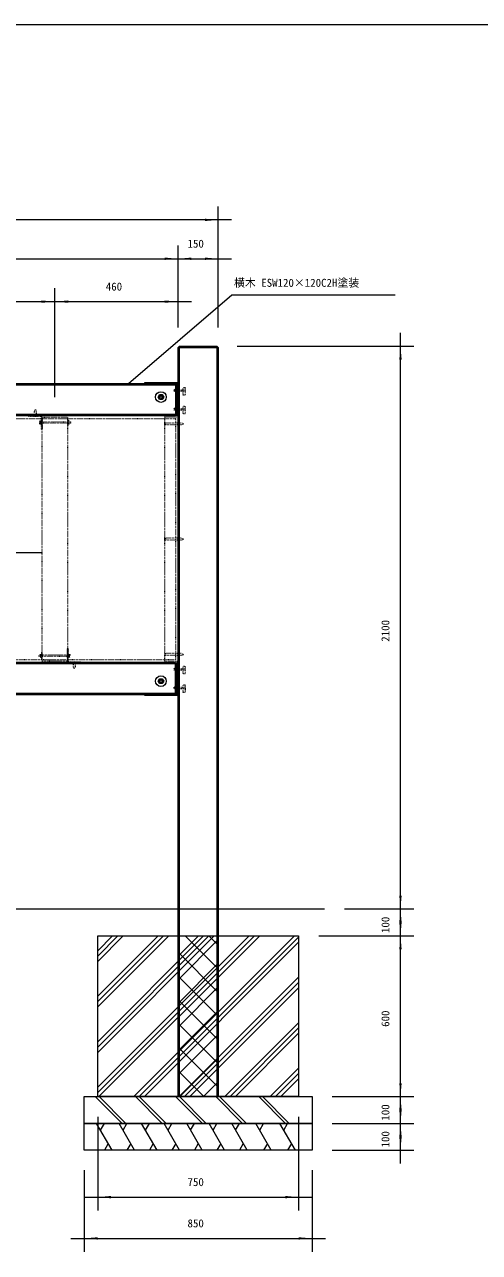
# Model space of a CAD drawing. Units: millimetres, scale not verified. Extents: x -4875 to 4875, y -3438 to 3438.
# Drawn here: x -1698 to 0, y -1144 to 3438 of the extents above; entities that cross this region are included whole.
import ezdxf
from ezdxf.enums import TextEntityAlignment as Align

# ---------------------------------------------------------------- set-up
doc = ezdxf.new("R2010")
doc.units = ezdxf.units.MM
doc.header["$LTSCALE"] = 20
doc.linetypes.add('USER5', pattern=[0.208282, 0.069427, -0.138855])
doc.layers.add('0-1_____', color=30, linetype='Continuous', lineweight=18)
doc.styles.add('ＭＳ ゴシック', font='')
doc.styles.get('ＭＳ ゴシック').set_extended_font_data('MS Gothic')

msp = doc.modelspace()

# ---------------------------------------------------------------- linework, layer by layer
at = {"layer": '0-1_____', "color": 1}
for p, q in [((-974.72, 2307.81), (-974.72, 2758.76)), ((-974.72, 2708.76), (-3094.72, 2708.76)), ((-924.72, 2708.76), (-974.72, 2708.76)), ((-1124.72, 2307.81), (-1124.72, 2613.76)), ((-1124.72, 2307.81), (-1124.72, 2613.76)), ((-974.72, 2307.81), (-974.72, 2613.76)), ((-2944.72, 2563.76), (-1124.72, 2563.76)), ((-1174.72, 2563.76), (-1124.72, 2563.76)), ((-1124.72, 2563.76), (-1074.72, 2563.76)), ((-1124.72, 2563.76), (-974.72, 2563.76)), ((-974.72, 2563.76), (-924.72, 2563.76)), ((-1584.72, 2047.81), (-1584.72, 2453.76)), ((-1584.72, 2047.81), (-1584.72, 2453.76)), ((-1124.72, 2307.81), (-1124.72, 2453.76)), ((-2034.72, 2403.76), (-1584.72, 2403.76)), ((-1634.72, 2403.76), (-1584.72, 2403.76)), ((-1584.72, 2403.76), (-1534.72, 2403.76)), ((-1584.72, 2403.76), (-1124.72, 2403.76)), ((-1124.72, 2403.76), (-1074.72, 2403.76)), ((-294.72, 2237.81), (-294.72, 2287.81)), ((-904.72, 2237.81), (-244.72, 2237.81)), ((-294.72, 137.81), (-294.72, 2237.81)), ((-1948.72, 1467.81), (-1632.22, 1467.81)), ((-294.72, 137.81), (-294.72, 187.81)), ((-503.72, 137.81), (-244.72, 137.81)), ((-503.72, 137.81), (-244.72, 137.81)), ((-294.72, 37.81), (-294.72, 137.81)), ((-294.72, 87.81), (-294.72, 137.81)), ((-294.72, 37.81), (-294.72, 87.81)), ((-599.72, 37.81), (-244.72, 37.81)), ((-599.72, 37.81), (-244.72, 37.81)), ((-294.72, -562.19), (-294.72, 37.81)), ((-294.72, -12.19), (-294.72, 37.81)), ((-294.72, -562.19), (-294.72, -512.19)), ((-549.72, -562.19), (-244.72, -562.19)), ((-549.72, -562.19), (-244.72, -562.19)), ((-294.72, -662.19), (-294.72, -562.19)), ((-294.72, -612.19), (-294.72, -562.19)), ((-1424.72, -637.19), (-1424.72, -987.19)), ((-674.72, -637.19), (-674.72, -987.19)), ((-294.72, -662.19), (-294.72, -612.19)), ((-549.72, -662.19), (-244.72, -662.19)), ((-549.72, -662.19), (-244.72, -662.19)), ((-294.72, -762.19), (-294.72, -662.19)), ((-294.72, -712.19), (-294.72, -662.19)), ((-549.72, -762.19), (-244.72, -762.19)), ((-294.72, -812.19), (-294.72, -762.19)), ((-1474.72, -837.19), (-1474.72, -1141.24)), ((-624.72, -837.19), (-624.72, -1141.24)), ((-1474.72, -937.19), (-1424.72, -937.19)), ((-1424.72, -937.19), (-674.72, -937.19)), ((-674.72, -937.19), (-624.72, -937.19)), ((-1524.72, -1091.24), (-1474.72, -1091.24)), ((-1474.72, -1091.24), (-624.72, -1091.24)), ((-624.72, -1091.24), (-574.72, -1091.24))]:
    msp.add_line(p, q, dxfattribs=at)
at = {"layer": '0-1_____'}
for p, q in [((-1124.72, 2232.81), (-974.72, 2232.81)), ((-1119.72, -562.19), (-1119.72, 2237.81)), ((-979.72, 2237.81), (-979.72, -562.19)), ((-2819.72, 2092.81), (-1133.72, 2092.81)), ((-1133.72, 1982.81), (-2819.72, 1982.81)), ((-1133.72, 1052.81), (-2819.72, 1052.81)), ((-2819.72, 942.81), (-1133.72, 942.81)), ((-3478.72, 137.81), (-578.72, 137.81)), ((-1424.72, -57.67), (-1329.23, 37.81)), ((-1424.72, -227.37), (-1159.53, 37.81)), ((-1424.72, -397.08), (-989.82, 37.81)), ((-1424.72, -37.87), (-1349.03, 37.81)), ((-1424.72, -207.58), (-1179.33, 37.81)), ((-1424.72, -377.28), (-1009.62, 37.81)), ((-1424.72, -546.99), (-839.92, 37.81)), ((-1424.72, -18.07), (-1368.83, 37.81)), ((-1424.72, -187.78), (-1199.13, 37.81)), ((-1424.72, -357.48), (-1029.42, 37.81)), ((-1424.72, -527.19), (-859.72, 37.81)), ((-1420.12, -562.19), (-820.12, 37.81)), ((-1290.01, -562.19), (-690.01, 37.81)), ((-1270.21, -562.19), (-674.72, 33.31)), ((-1250.41, -562.19), (-674.72, 13.51)), ((-1124.72, -37.97), (-1048.93, 37.81)), ((-1124.72, -126.36), (-974.72, 23.64)), ((-974.72, -85.45), (-1097.98, 37.81)), ((-974.72, 2.94), (-1009.59, 37.81)), ((-974.72, -173.84), (-1124.72, -23.84)), ((-1124.72, -214.75), (-974.72, -64.75)), ((-974.72, -262.23), (-1124.72, -112.23)), ((-1120.3, -562.19), (-674.72, -116.6)), ((-1100.51, -562.19), (-674.72, -136.4)), ((-1124.72, -303.14), (-974.72, -153.14)), ((-1080.71, -562.19), (-674.72, -156.2)), ((-974.72, -350.61), (-1124.72, -200.61)), ((-1124.72, -391.53), (-974.72, -241.53)), ((-974.72, -439), (-1124.72, -289)), ((-950.6, -562.19), (-674.72, -286.3)), ((-930.8, -562.19), (-674.72, -306.1)), ((-1124.72, -479.92), (-974.72, -329.92)), ((-911, -562.19), (-674.72, -325.9)), ((-974.72, -527.39), (-1124.72, -377.39)), ((-1118.6, -562.19), (-974.72, -418.3)), ((-780.89, -562.19), (-674.72, -456.01)), ((-1028.31, -562.19), (-1124.72, -465.78)), ((-761.09, -562.19), (-674.72, -475.81)), ((-741.3, -562.19), (-674.72, -495.61)), ((-1030.21, -562.19), (-974.72, -506.69)), ((-1433.86, -562.19), (-1333.86, -662.19)), ((-1419.72, -562.19), (-1319.72, -662.19)), ((-1283.86, -562.19), (-1183.86, -662.19)), ((-1269.72, -562.19), (-1169.72, -662.19)), ((-1133.86, -562.19), (-1033.86, -662.19)), ((-1116.7, -562.19), (-1124.72, -554.17)), ((-1119.72, -562.19), (-1019.72, -662.19)), ((-983.86, -562.19), (-883.86, -662.19)), ((-969.72, -562.19), (-869.72, -662.19)), ((-823.86, -562.19), (-723.86, -662.19)), ((-809.72, -562.19), (-709.72, -662.19)), ((-1370.85, -762.19), (-1428.58, -662.19)), ((-1414.15, -687.19), (-1399.72, -662.19)), ((-1286.85, -762.19), (-1344.58, -662.19)), ((-1330.15, -687.19), (-1315.72, -662.19)), ((-1202.85, -762.19), (-1260.58, -662.19)), ((-1246.15, -687.19), (-1231.72, -662.19)), ((-1118.85, -762.19), (-1176.58, -662.19)), ((-1162.15, -687.19), (-1147.72, -662.19)), ((-1034.85, -762.19), (-1092.58, -662.19)), ((-1078.15, -687.19), (-1063.72, -662.19)), ((-950.85, -762.19), (-1008.58, -662.19)), ((-994.15, -687.19), (-979.72, -662.19)), ((-866.85, -762.19), (-924.58, -662.19)), ((-910.15, -687.19), (-895.72, -662.19)), ((-776.85, -762.19), (-834.58, -662.19)), ((-820.15, -687.19), (-805.72, -662.19)), ((-686.85, -762.19), (-744.58, -662.19)), ((-730.15, -687.19), (-715.72, -662.19)), ((-1385.28, -737.19), (-1399.72, -762.19)), ((-1301.28, -737.19), (-1315.72, -762.19)), ((-1217.28, -737.19), (-1231.72, -762.19)), ((-1133.28, -737.19), (-1147.72, -762.19)), ((-1049.28, -737.19), (-1063.72, -762.19)), ((-965.28, -737.19), (-979.72, -762.19)), ((-881.28, -737.19), (-895.72, -762.19)), ((-791.28, -737.19), (-805.72, -762.19)), ((-701.28, -737.19), (-715.72, -762.19))]:
    msp.add_line(p, q, dxfattribs=at)
at = {"layer": '0-1_____', "linetype": 'USER5'}
for p, q in [((-1130.16, 2075.7), (-1134.47, 2075.7)), ((-1134.47, 2069.93), (-1130.16, 2069.93)), ((-1659.78, 1977.81), (-1659.78, 1975.81)), ((-1654.65, 1975.81), (-1654.65, 1977.81)), ((-1130.16, 2005.7), (-1134.47, 2005.7)), ((-1134.47, 1999.93), (-1130.16, 1999.93)), ((-1640.22, 1955.72), (-1636.22, 1955.72)), ((-1640.22, 1949.9), (-1636.22, 1949.9)), ((-1531.22, 1955.72), (-1535.22, 1955.72)), ((-1531.22, 1949.9), (-1535.22, 1949.9)), ((-1638.22, 1085.72), (-1634.22, 1085.72)), ((-1638.22, 1079.9), (-1634.22, 1079.9)), ((-1529.22, 1085.72), (-1533.22, 1085.72)), ((-1529.22, 1079.9), (-1533.22, 1079.9)), ((-1514.78, 1059.81), (-1514.78, 1057.81)), ((-1509.65, 1057.81), (-1509.65, 1059.81)), ((-1130.16, 1035.7), (-1134.47, 1035.7)), ((-1134.47, 1029.93), (-1130.16, 1029.93)), ((-1130.16, 965.7), (-1134.47, 965.7)), ((-1134.47, 959.93), (-1130.16, 959.93))]:
    msp.add_line(p, q, dxfattribs=at)
at = {"layer": '0-1_____'}
for points in [[(-4875, 3437.5), (4875, 3437.5), (4875, -3437.5), (-4875, -3437.5)], [(-1119.72, 2237.81), (-979.72, 2237.81), (-974.72, 2232.81), (-974.72, -562.19), (-1124.72, -562.19), (-1124.72, 2232.81)], [(-2820.72, 2097.81), (-1133.72, 2097.81), (-1133.72, 1977.81), (-2820.72, 1977.81)], [(-1128.72, 2097.81), (-1248.72, 2097.81), (-1248.72, 2101.81), (-1124.72, 2101.81), (-1124.72, 1977.81), (-1128.72, 1977.81)], [(-1178.32, 2047.81), (-1183.52, 2038.81), (-1193.91, 2038.81), (-1199.11, 2047.81), (-1193.91, 2056.81), (-1183.52, 2056.81)], [(-2820.72, 937.81), (-1133.72, 937.81), (-1133.72, 1057.81), (-2820.72, 1057.81)], [(-1128.72, 937.81), (-1128.72, 1057.81), (-1124.72, 1057.81), (-1124.72, 933.81), (-1248.72, 933.81), (-1248.72, 937.81)], [(-1178.32, 987.81), (-1183.52, 978.81), (-1193.91, 978.81), (-1199.11, 987.81), (-1193.91, 996.81), (-1183.52, 996.81)], [(-1424.72, 37.81), (-674.72, 37.81), (-674.72, -562.19), (-1424.72, -562.19)], [(-1474.72, -562.19), (-624.72, -562.19), (-624.72, -662.19), (-1474.72, -662.19)], [(-1474.72, -662.19), (-624.72, -662.19), (-624.72, -762.19), (-1474.72, -762.19)]]:
    msp.add_lwpolyline(points, close=True, dxfattribs=at)
at = {"layer": '0-1_____', "color": 1}
msp.add_lwpolyline([(-1309.72, 2097.81), (-924.6, 2428.76), (-314.72, 2428.76)], dxfattribs=at)
at = {"layer": '0-1_____', "linetype": 'USER5'}
for points in [[(-1138.72, 2075.31), (-1098.72, 2075.31), (-1098.72, 2069.31), (-1138.72, 2069.31)], [(-1130.16, 2078.59), (-1129.72, 2077.81), (-1129.72, 2067.81), (-1130.16, 2067.04), (-1134.47, 2067.04), (-1134.92, 2067.81), (-1134.92, 2077.81), (-1134.47, 2078.59)], [(-1129.72, 2082.31), (-1128.72, 2082.31), (-1128.72, 2063.31), (-1129.72, 2063.31)], [(-1105.72, 2084), (-1098.72, 2084), (-1098.72, 2055), (-1105.72, 2055)], [(-1632.22, 1977.81), (-1632.22, 1927.81), (-1634.22, 1927.81), (-1634.22, 1975.81), (-1682.22, 1975.81), (-1682.22, 1977.81)], [(-1660.22, 1995.62), (-1657.22, 2000.81), (-1654.22, 1995.62), (-1654.22, 1975.81), (-1660.22, 1975.81)], [(-1632.22, 1972.81), (-1537.22, 1972.81), (-1537.22, 1062.81), (-1632.22, 1062.81)], [(-1124.72, 1972.81), (-1174.72, 1972.81), (-1174.72, 1062.81), (-1124.72, 1062.81)], [(-1138.72, 2005.31), (-1098.72, 2005.31), (-1098.72, 1999.31), (-1138.72, 1999.31)], [(-1130.16, 2008.59), (-1129.72, 2007.81), (-1129.72, 1997.81), (-1130.16, 1997.04), (-1134.47, 1997.04), (-1134.92, 1997.81), (-1134.92, 2007.81), (-1134.47, 2008.59)], [(-1129.72, 2012.31), (-1128.72, 2012.31), (-1128.72, 1993.31), (-1129.72, 1993.31)], [(-1105.72, 2014), (-1098.72, 2014), (-1098.72, 1985), (-1105.72, 1985)], [(-2934.72, 1967.81), (-1134.72, 1967.81), (-1134.72, 1067.81), (-2934.72, 1067.81)], [(-1640.22, 1957.26), (-1639.47, 1958.56), (-1636.22, 1958.56), (-1636.22, 1947.06), (-1639.47, 1947.06), (-1640.22, 1948.36)], [(-1636.22, 1958.81), (-1634.22, 1958.81), (-1634.22, 1946.81), (-1636.22, 1946.81)], [(-1636.22, 1955.81), (-1526.22, 1955.81), (-1526.22, 1949.81), (-1636.22, 1949.81)], [(-1535.22, 1964.81), (-1537.22, 1964.81), (-1537.22, 1940.81), (-1535.22, 1940.81)], [(-1531.22, 1957.26), (-1531.97, 1958.56), (-1535.22, 1958.56), (-1535.22, 1947.06), (-1531.97, 1947.06), (-1531.22, 1948.36)], [(-1171.42, 1950.81), (-1174.72, 1954.11), (-1174.72, 1941.51), (-1171.42, 1944.81)], [(-1113.72, 1944.81), (-1104.72, 1947.81), (-1113.72, 1950.81), (-1171.42, 1950.81), (-1171.42, 1944.81)], [(-1171.42, 1520.81), (-1174.72, 1524.11), (-1174.72, 1511.51), (-1171.42, 1514.81)], [(-1113.72, 1514.81), (-1104.72, 1517.81), (-1113.72, 1520.81), (-1171.42, 1520.81), (-1171.42, 1514.81)], [(-1537.22, 1057.81), (-1537.22, 1107.81), (-1535.22, 1107.81), (-1535.22, 1059.81), (-1487.22, 1059.81), (-1487.22, 1057.81)], [(-1533.22, 1079.81), (-1643.22, 1079.81), (-1643.22, 1085.81), (-1533.22, 1085.81)], [(-1638.22, 1078.36), (-1637.47, 1077.06), (-1634.22, 1077.06), (-1634.22, 1088.56), (-1637.47, 1088.56), (-1638.22, 1087.26)], [(-1634.22, 1070.81), (-1632.22, 1070.81), (-1632.22, 1094.81), (-1634.22, 1094.81)], [(-1533.22, 1076.81), (-1535.22, 1076.81), (-1535.22, 1088.81), (-1533.22, 1088.81)], [(-1529.22, 1078.36), (-1529.97, 1077.06), (-1533.22, 1077.06), (-1533.22, 1088.56), (-1529.97, 1088.56), (-1529.22, 1087.26)], [(-1509.22, 1040.01), (-1512.22, 1034.81), (-1515.22, 1040.01), (-1515.22, 1059.81), (-1509.22, 1059.81)], [(-1171.42, 1090.81), (-1174.72, 1094.11), (-1174.72, 1081.51), (-1171.42, 1084.81)], [(-1113.72, 1084.81), (-1104.72, 1087.81), (-1113.72, 1090.81), (-1171.42, 1090.81), (-1171.42, 1084.81)], [(-1138.72, 1035.31), (-1098.72, 1035.31), (-1098.72, 1029.31), (-1138.72, 1029.31)], [(-1130.16, 1038.59), (-1129.72, 1037.81), (-1129.72, 1027.81), (-1130.16, 1027.04), (-1134.47, 1027.04), (-1134.92, 1027.81), (-1134.92, 1037.81), (-1134.47, 1038.59)], [(-1129.72, 1042.31), (-1128.72, 1042.31), (-1128.72, 1023.31), (-1129.72, 1023.31)], [(-1105.72, 1044), (-1098.72, 1044), (-1098.72, 1015), (-1105.72, 1015)], [(-1138.72, 965.31), (-1098.72, 965.31), (-1098.72, 959.31), (-1138.72, 959.31)], [(-1130.16, 968.59), (-1129.72, 967.81), (-1129.72, 957.81), (-1130.16, 957.04), (-1134.47, 957.04), (-1134.92, 957.81), (-1134.92, 967.81), (-1134.47, 968.59)], [(-1129.72, 972.31), (-1128.72, 972.31), (-1128.72, 953.31), (-1129.72, 953.31)], [(-1105.72, 974), (-1098.72, 974), (-1098.72, 945), (-1105.72, 945)]]:
    msp.add_lwpolyline(points, close=True, dxfattribs=at)
at = {"layer": '0-1_____'}
for centre, radius in [((-1188.72, 2047.81), 20), ((-1188.72, 2047.81), 9), ((-1188.72, 2047.81), 4.48), ((-1188.72, 987.81), 20), ((-1188.72, 987.81), 9), ((-1188.72, 987.81), 4.48)]:
    msp.add_circle(centre, radius, dxfattribs=at)
at = {"layer": '0-1_____', "color": 1}
for centre in [(-1188.72, 2047.81), (-1188.72, 987.81)]:
    msp.add_arc(centre, 6, 270, 200, dxfattribs=at)
for points in [[(-974.72, 2708.76), (-1024.71, 2704.38), (-1024.71, 2713.13)], [(-1124.72, 2563.76), (-1174.71, 2559.38), (-1174.71, 2568.13)], [(-1124.72, 2563.76), (-1074.72, 2568.13), (-1074.72, 2559.38)], [(-974.72, 2563.76), (-1024.71, 2559.38), (-1024.71, 2568.13)], [(-1584.72, 2403.76), (-1634.71, 2399.38), (-1634.71, 2408.13)], [(-1584.72, 2403.76), (-1534.72, 2408.13), (-1534.72, 2399.38)], [(-1124.72, 2403.76), (-1174.71, 2399.38), (-1174.71, 2408.13)], [(-294.72, 2237.81), (-290.34, 2187.82), (-299.09, 2187.82)], [(-294.72, 137.81), (-299.09, 187.81), (-290.34, 187.81)], [(-294.72, 137.81), (-290.34, 87.82), (-299.09, 87.82)], [(-294.72, 37.81), (-299.09, 87.81), (-290.34, 87.81)], [(-294.72, 37.81), (-290.34, -12.18), (-299.09, -12.18)], [(-294.72, -562.19), (-299.09, -512.19), (-290.34, -512.19)], [(-294.72, -562.19), (-290.34, -612.18), (-299.09, -612.18)], [(-294.72, -662.19), (-299.09, -612.19), (-290.34, -612.19)], [(-294.72, -662.19), (-290.34, -712.18), (-299.09, -712.18)], [(-294.72, -762.19), (-299.09, -712.19), (-290.34, -712.19)], [(-1424.72, -937.19), (-1374.72, -932.81), (-1374.72, -941.56)], [(-674.72, -937.19), (-724.71, -941.56), (-724.71, -932.81)], [(-1474.72, -1091.24), (-1424.72, -1086.87), (-1424.72, -1095.62)], [(-624.72, -1091.24), (-674.71, -1095.62), (-674.71, -1086.87)]]:
    msp.add_solid(points, dxfattribs=at)

# ---------------------------------------------------------------- texts
at = {"layer": '0-1_____', "color": 7, "style": 'ＭＳ ゴシック'}
for s, p in [('150', (-1089.4, 2596.16)), ('460', (-1394.4, 2436.16)), ('横木 ESW120×120C2H塗装', (-916.03, 2450.1)), ('750', (-1089.4, -904.78)), ('850', (-1089.4, -1058.84))]:
    msp.add_text(s, height=29.85, dxfattribs=at).set_placement(p, align=Align.BOTTOM_LEFT)
for s, p in [('2100', (-327.12, 1134.9)), ('100', (-327.12, 48.13)), ('600', (-327.12, -301.87)), ('100', (-327.12, -651.87)), ('100', (-327.12, -751.87))]:
    msp.add_text(s, height=29.85, rotation=90, dxfattribs=at).set_placement(p, align=Align.BOTTOM_LEFT)

doc.saveas('drawing.dxf')
